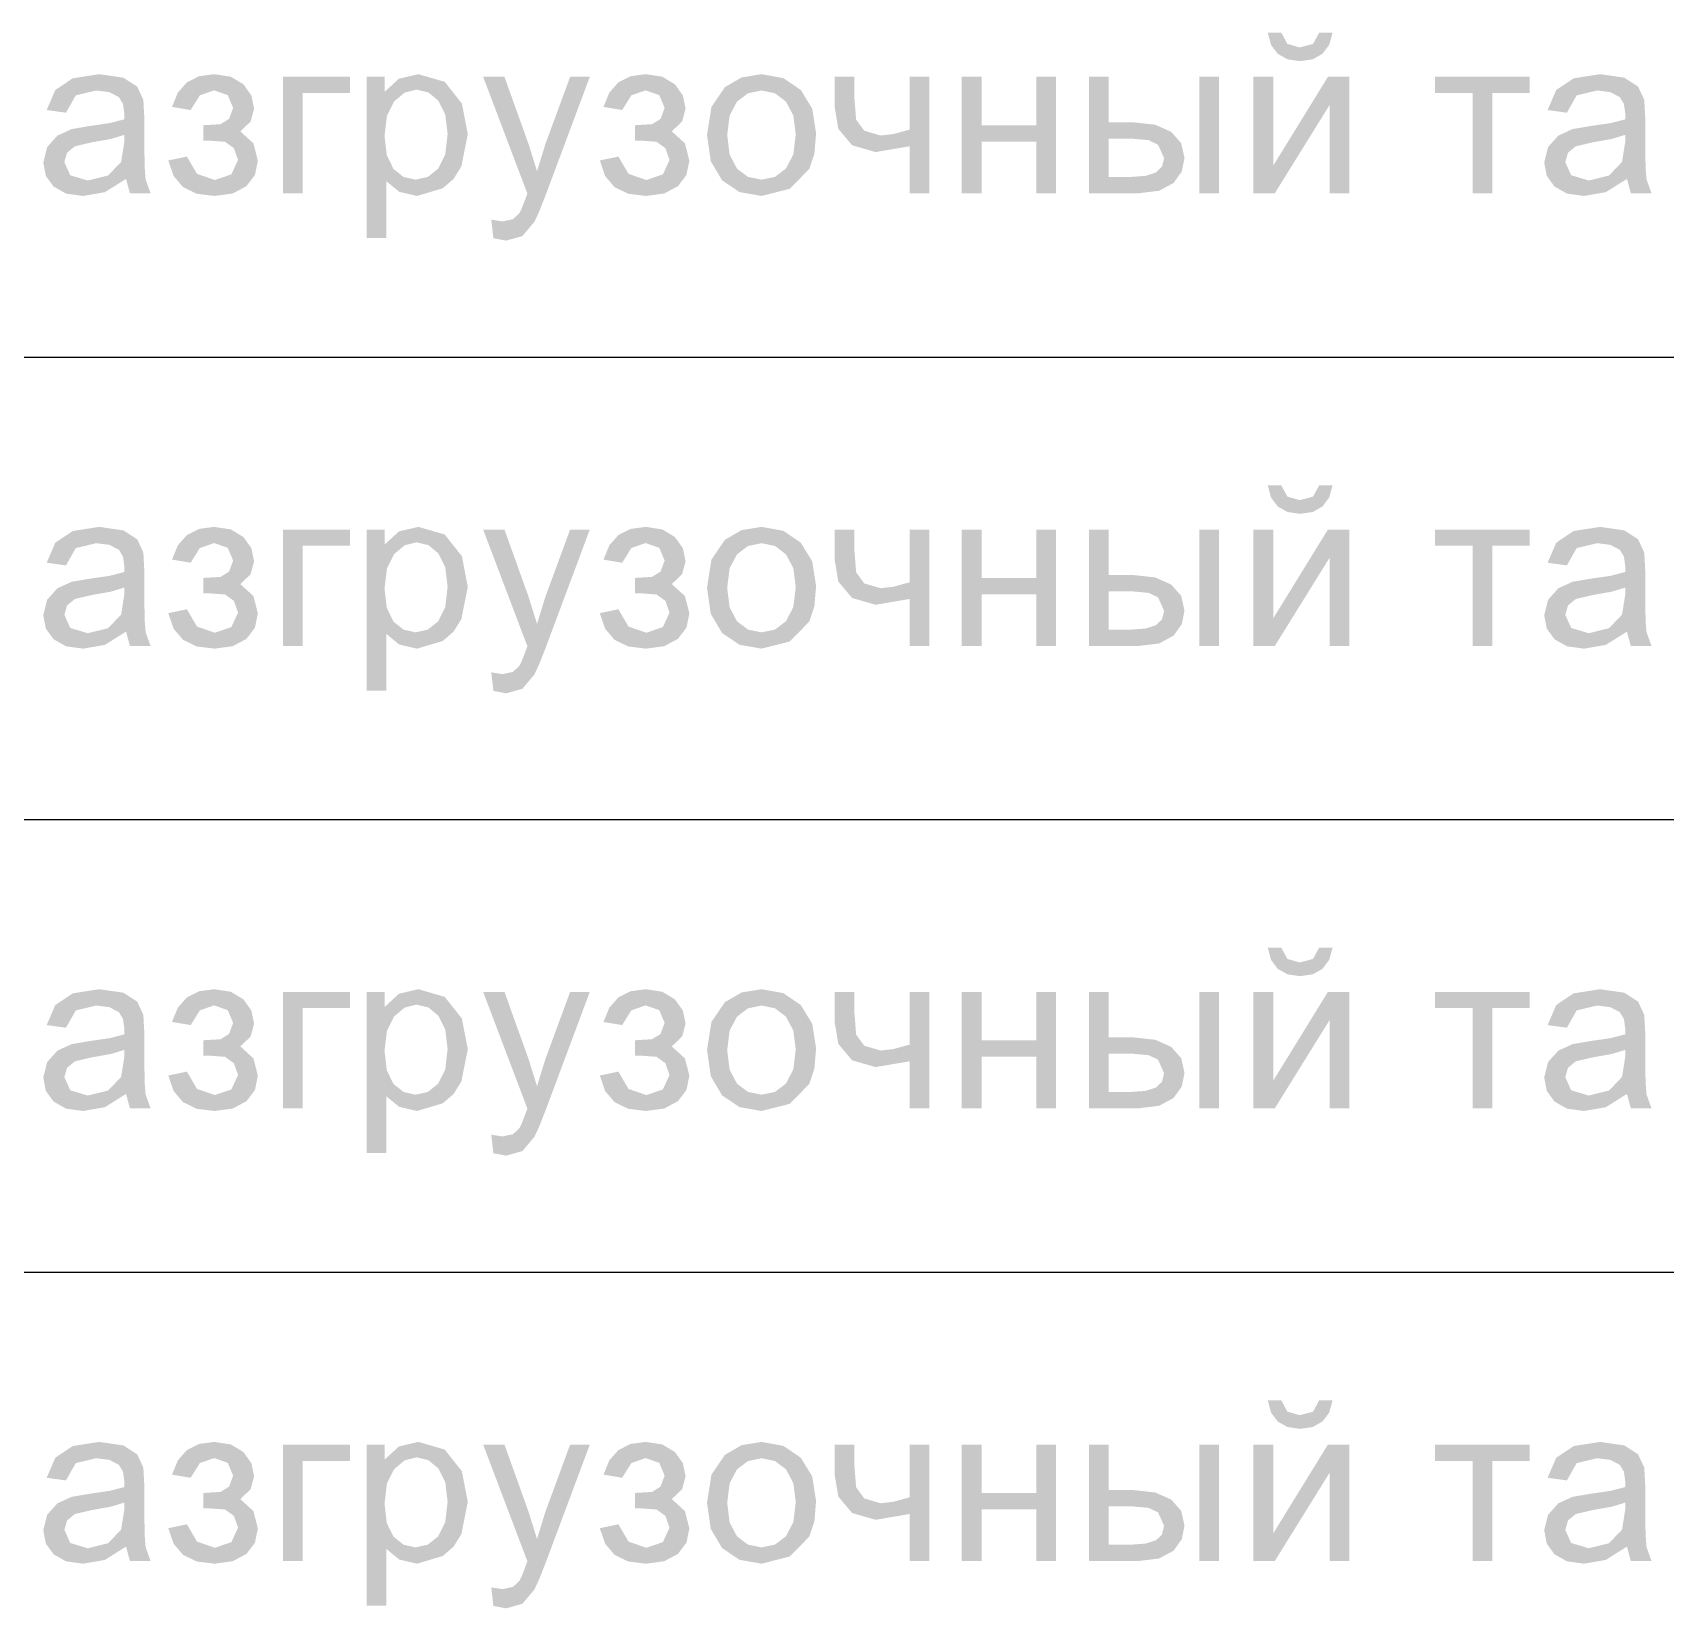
# Model space of a CAD drawing. Header units: millimetres. Extents: x 0 to 420, y 0 to 297.
# Drawn here: x 36.65 to 43.82, y 173.4 to 180.33 of the extents above; entities that cross this region are included whole.
import ezdxf

# ---------------------------------------------------------------- set-up
doc = ezdxf.new("R2010")
doc.units = ezdxf.units.MM
doc.layers.get('0').update_dxf_attribs({"linetype": 'CONTINUOUS'})

msp = doc.modelspace()

# ---------------------------------------------------------------- hatches: boundary and pattern name
at = {"true_color": 0x0000fb}
h = msp.add_hatch(color=0, dxfattribs=at)
h.paths.add_polyline_path([(42.012889, 180.132412), (42.099981, 180.132412), (42.099981, 179.742152), (42.340311, 180.132412), (42.434017, 180.132412), (42.434017, 179.620333), (42.347476, 179.620333), (42.347476, 180.008389), (42.106595, 179.620333), (42.012889, 179.620333)], flags=0)
h.paths.add_polyline_path([(42.301726, 180.32644), (42.360706, 180.32644), (42.345892, 180.27311), (42.316608, 180.233836), (42.273545, 180.209307), (42.218492, 180.201314), (42.16275, 180.209238), (42.119824, 180.233285), (42.090128, 180.272628), (42.075727, 180.32644), (42.135259, 180.32644), (42.161717, 180.277382), (42.215736, 180.261397), (42.274716, 180.276831)], flags=0)
h = msp.add_hatch(color=0, dxfattribs=at)
h.paths.add_polyline_path([(37.056344, 179.683723), (36.963189, 179.625294), (36.867278, 179.608758), (36.792588, 179.619093), (36.737742, 179.650099), (36.703773, 179.696952), (36.692542, 179.755381), (36.70963, 179.823732), (36.754279, 179.873892), (36.817117, 179.902556), (36.894287, 179.915785), (36.9851, 179.929014), (37.048627, 179.94555), (37.049179, 179.96815), (37.043046, 180.013281), (37.024925, 180.043115), (36.983171, 180.064957), (36.925706, 180.07233), (36.835307, 180.050832), (36.792312, 179.974765), (36.707425, 179.98634), (36.745459, 180.074535), (36.822078, 180.125798), (36.938384, 180.143988), (37.044769, 180.128554), (37.105403, 180.089418), (37.132412, 180.030989), (37.136822, 179.950511), (37.136822, 179.834756), (37.138131, 179.73602), (37.142334, 179.681518), (37.164383, 179.620333), (37.073432, 179.620333)], flags=0)
h.paths.add_polyline_path([(37.048627, 179.8772), (36.989579, 179.859285), (36.906965, 179.844678), (36.831449, 179.827039), (36.797273, 179.798927), (36.785147, 179.757586), (36.811054, 179.699708), (36.888224, 179.676557), (36.977521, 179.698606), (37.034847, 179.758688), (37.048627, 179.84578)], flags=0)
for points in [[(37.396625, 179.851844), (37.396625, 179.919643), (37.471591, 179.924053), (37.509073, 179.947204), (37.527264, 179.995711), (37.503561, 180.051935), (37.443479, 180.072881), (37.380985, 180.051108), (37.340402, 179.98634), (37.25827, 180.000121), (37.284195, 180.063063), (37.323865, 180.108021), (37.377178, 180.134996), (37.44403, 180.143988), (37.517135, 180.132826), (37.572463, 180.099339), (37.607465, 180.050212), (37.619316, 179.992404), (37.604089, 179.935904), (37.558683, 179.892634), (37.61656, 179.839717), (37.635853, 179.763649), (37.623175, 179.701086), (37.585692, 179.651753), (37.525334, 179.619507), (37.445132, 179.608758), (37.366774, 179.618482), (37.306915, 179.647687), (37.265453, 179.696427), (37.242285, 179.764752), (37.323865, 179.781839), (37.368514, 179.705772), (37.446786, 179.678762), (37.519546, 179.703567), (37.548761, 179.766957), (37.530571, 179.818771), (37.491435, 179.846883), (37.416469, 179.852395)], [(37.746007, 180.132412), (38.040907, 180.132412), (38.040907, 180.060754), (37.833099, 180.060754), (37.833099, 179.620333), (37.746007, 179.620333)], [(38.671407, 179.422998), (38.662037, 179.504578), (38.711646, 179.496861), (38.757397, 179.506783), (38.78606, 179.533241), (38.796878, 179.556255), (38.81307, 179.598285), (38.820787, 179.619231), (38.626208, 180.132412), (38.719914, 180.132412), (38.826299, 179.835859), (38.86323, 179.717347), (38.899059, 179.834205), (39.008751, 180.132412), (39.095292, 180.132412), (38.900713, 179.611514), (38.87267, 179.540338), (38.851655, 179.495207), (38.798738, 179.432369), (38.727631, 179.412525)], [(39.293599, 179.851844), (39.293599, 179.919643), (39.368564, 179.924053), (39.406047, 179.947204), (39.424237, 179.995711), (39.400535, 180.051935), (39.340452, 180.072881), (39.277958, 180.051108), (39.237375, 179.98634), (39.155244, 180.000121), (39.181168, 180.063063), (39.220838, 180.108021), (39.274151, 180.134996), (39.341003, 180.143988), (39.414108, 180.132826), (39.469436, 180.099339), (39.504439, 180.050212), (39.51629, 179.992404), (39.501062, 179.935904), (39.455656, 179.892634), (39.513534, 179.839717), (39.532826, 179.763649), (39.520148, 179.701086), (39.482666, 179.651753), (39.422308, 179.619507), (39.342106, 179.608758), (39.263747, 179.618482), (39.203888, 179.647687), (39.162427, 179.696427), (39.139258, 179.764752), (39.220838, 179.781839), (39.265487, 179.705772), (39.343759, 179.678762), (39.41652, 179.703567), (39.445734, 179.766957), (39.427544, 179.818771), (39.388408, 179.846883), (39.313442, 179.852395)], [(40.171777, 180.132412), (40.258869, 180.132412), (40.258869, 180.035398), (40.266035, 179.944448), (40.301864, 179.89539), (40.373522, 179.874444), (40.429746, 179.880783), (40.500853, 179.900351), (40.500853, 180.132412), (40.587945, 180.132412), (40.587945, 179.620333), (40.500853, 179.620333), (40.500853, 179.827039), (40.351473, 179.801683), (40.248396, 179.831449), (40.187762, 179.903658), (40.171777, 179.998467)], [(40.730282, 180.132412), (40.817374, 180.132412), (40.817374, 179.919643), (41.057704, 179.919643), (41.057704, 180.132412), (41.144796, 180.132412), (41.144796, 179.620333), (41.057704, 179.620333), (41.057704, 179.847434), (40.817374, 179.847434), (40.817374, 179.620333), (40.730282, 179.620333)], [(42.811042, 180.132412), (43.227209, 180.132412), (43.227209, 180.060754), (43.062396, 180.060754), (43.062396, 179.620333), (42.976406, 179.620333), (42.976406, 180.060754), (42.811042, 180.060754)], [(37.396625, 177.862177), (37.396625, 177.929977), (37.471591, 177.934386), (37.509073, 177.957537), (37.527264, 178.006044), (37.503561, 178.062268), (37.443479, 178.083214), (37.380985, 178.061441), (37.340402, 177.996674), (37.25827, 178.010454), (37.284195, 178.073396), (37.323865, 178.118354), (37.377178, 178.145329), (37.44403, 178.154321), (37.517135, 178.143159), (37.572463, 178.109673), (37.607465, 178.060546), (37.619316, 178.002737), (37.604089, 177.946237), (37.558683, 177.902967), (37.61656, 177.85005), (37.635853, 177.773983), (37.623175, 177.71142), (37.585692, 177.662086), (37.525334, 177.62984), (37.445132, 177.619091), (37.366774, 177.628815), (37.306915, 177.658021), (37.265453, 177.70676), (37.242285, 177.775085), (37.323865, 177.792173), (37.368514, 177.716105), (37.446786, 177.689095), (37.519546, 177.7139), (37.548761, 177.77729), (37.530571, 177.829104), (37.491435, 177.857216), (37.416469, 177.862728)], [(39.293599, 177.862177), (39.293599, 177.929977), (39.368564, 177.934386), (39.406047, 177.957537), (39.424237, 178.006044), (39.400535, 178.062268), (39.340452, 178.083214), (39.277958, 178.061441), (39.237375, 177.996674), (39.155244, 178.010454), (39.181168, 178.073396), (39.220838, 178.118354), (39.274151, 178.145329), (39.341003, 178.154321), (39.414108, 178.143159), (39.469436, 178.109673), (39.504439, 178.060546), (39.51629, 178.002737), (39.501062, 177.946237), (39.455656, 177.902967), (39.513534, 177.85005), (39.532826, 177.773983), (39.520148, 177.71142), (39.482666, 177.662086), (39.422308, 177.62984), (39.342106, 177.619091), (39.263747, 177.628815), (39.203888, 177.658021), (39.162427, 177.70676), (39.139258, 177.775085), (39.220838, 177.792173), (39.265487, 177.716105), (39.343759, 177.689095), (39.41652, 177.7139), (39.445734, 177.77729), (39.427544, 177.829104), (39.388408, 177.857216), (39.313442, 177.862728)], [(37.746007, 178.142746), (38.040907, 178.142746), (38.040907, 178.071088), (37.833099, 178.071088), (37.833099, 177.630667), (37.746007, 177.630667)], [(38.671407, 177.433332), (38.662037, 177.514911), (38.711646, 177.507194), (38.757397, 177.517116), (38.78606, 177.543575), (38.796878, 177.566588), (38.81307, 177.608618), (38.820787, 177.629564), (38.626208, 178.142746), (38.719914, 178.142746), (38.826299, 177.846192), (38.86323, 177.727681), (38.899059, 177.844538), (39.008751, 178.142746), (39.095292, 178.142746), (38.900713, 177.621847), (38.87267, 177.550672), (38.851655, 177.505541), (38.798738, 177.442702), (38.727631, 177.422859)], [(40.171777, 178.142746), (40.258869, 178.142746), (40.258869, 178.045732), (40.266035, 177.954781), (40.301864, 177.905723), (40.373522, 177.884777), (40.429746, 177.891116), (40.500853, 177.910684), (40.500853, 178.142746), (40.587945, 178.142746), (40.587945, 177.630667), (40.500853, 177.630667), (40.500853, 177.837372), (40.351473, 177.812016), (40.248396, 177.841782), (40.187762, 177.913991), (40.171777, 178.0088)], [(40.730282, 178.142746), (40.817374, 178.142746), (40.817374, 177.929977), (41.057704, 177.929977), (41.057704, 178.142746), (41.144796, 178.142746), (41.144796, 177.630667), (41.057704, 177.630667), (41.057704, 177.857767), (40.817374, 177.857767), (40.817374, 177.630667), (40.730282, 177.630667)], [(42.811042, 178.142746), (43.227209, 178.142746), (43.227209, 178.071088), (43.062396, 178.071088), (43.062396, 177.630667), (42.976406, 177.630667), (42.976406, 178.071088), (42.811042, 178.071088)], [(37.396625, 175.830177), (37.396625, 175.897977), (37.471591, 175.902386), (37.509073, 175.925537), (37.527264, 175.974044), (37.503561, 176.030268), (37.443479, 176.051214), (37.380985, 176.029441), (37.340402, 175.964674), (37.25827, 175.978454), (37.284195, 176.041396), (37.323865, 176.086354), (37.377178, 176.113329), (37.44403, 176.122321), (37.517135, 176.111159), (37.572463, 176.077673), (37.607465, 176.028546), (37.619316, 175.970737), (37.604089, 175.914237), (37.558683, 175.870967), (37.61656, 175.81805), (37.635853, 175.741983), (37.623175, 175.67942), (37.585692, 175.630086), (37.525334, 175.59784), (37.445132, 175.587091), (37.366774, 175.596815), (37.306915, 175.626021), (37.265453, 175.67476), (37.242285, 175.743085), (37.323865, 175.760173), (37.368514, 175.684105), (37.446786, 175.657095), (37.519546, 175.6819), (37.548761, 175.74529), (37.530571, 175.797104), (37.491435, 175.825216), (37.416469, 175.830728)], [(37.746007, 176.110746), (38.040907, 176.110746), (38.040907, 176.039088), (37.833099, 176.039088), (37.833099, 175.598667), (37.746007, 175.598667)], [(38.671407, 175.401332), (38.662037, 175.482911), (38.711646, 175.475194), (38.757397, 175.485116), (38.78606, 175.511575), (38.796878, 175.534588), (38.81307, 175.576618), (38.820787, 175.597564), (38.626208, 176.110746), (38.719914, 176.110746), (38.826299, 175.814192), (38.86323, 175.695681), (38.899059, 175.812538), (39.008751, 176.110746), (39.095292, 176.110746), (38.900713, 175.589847), (38.87267, 175.518672), (38.851655, 175.473541), (38.798738, 175.410702), (38.727631, 175.390859)], [(39.293599, 175.830177), (39.293599, 175.897977), (39.368564, 175.902386), (39.406047, 175.925537), (39.424237, 175.974044), (39.400535, 176.030268), (39.340452, 176.051214), (39.277958, 176.029441), (39.237375, 175.964674), (39.155244, 175.978454), (39.181168, 176.041396), (39.220838, 176.086354), (39.274151, 176.113329), (39.341003, 176.122321), (39.414108, 176.111159), (39.469436, 176.077673), (39.504439, 176.028546), (39.51629, 175.970737), (39.501062, 175.914237), (39.455656, 175.870967), (39.513534, 175.81805), (39.532826, 175.741983), (39.520148, 175.67942), (39.482666, 175.630086), (39.422308, 175.59784), (39.342106, 175.587091), (39.263747, 175.596815), (39.203888, 175.626021), (39.162427, 175.67476), (39.139258, 175.743085), (39.220838, 175.760173), (39.265487, 175.684105), (39.343759, 175.657095), (39.41652, 175.6819), (39.445734, 175.74529), (39.427544, 175.797104), (39.388408, 175.825216), (39.313442, 175.830728)], [(40.171777, 176.110746), (40.258869, 176.110746), (40.258869, 176.013732), (40.266035, 175.922781), (40.301864, 175.873723), (40.373522, 175.852777), (40.429746, 175.859116), (40.500853, 175.878684), (40.500853, 176.110746), (40.587945, 176.110746), (40.587945, 175.598667), (40.500853, 175.598667), (40.500853, 175.805372), (40.351473, 175.780016), (40.248396, 175.809782), (40.187762, 175.881991), (40.171777, 175.9768)], [(40.730282, 176.110746), (40.817374, 176.110746), (40.817374, 175.897977), (41.057704, 175.897977), (41.057704, 176.110746), (41.144796, 176.110746), (41.144796, 175.598667), (41.057704, 175.598667), (41.057704, 175.825767), (40.817374, 175.825767), (40.817374, 175.598667), (40.730282, 175.598667)], [(42.811042, 176.110746), (43.227209, 176.110746), (43.227209, 176.039088), (43.062396, 176.039088), (43.062396, 175.598667), (42.976406, 175.598667), (42.976406, 176.039088), (42.811042, 176.039088)], [(37.396625, 173.84051), (37.396625, 173.90831), (37.471591, 173.91272), (37.509073, 173.935871), (37.527264, 173.984378), (37.503561, 174.040602), (37.443479, 174.061548), (37.380985, 174.039775), (37.340402, 173.975007), (37.25827, 173.988787), (37.284195, 174.051729), (37.323865, 174.096688), (37.377178, 174.123663), (37.44403, 174.132655), (37.517135, 174.121492), (37.572463, 174.088006), (37.607465, 174.038879), (37.619316, 173.98107), (37.604089, 173.924571), (37.558683, 173.8813), (37.61656, 173.828384), (37.635853, 173.752316), (37.623175, 173.689753), (37.585692, 173.640419), (37.525334, 173.608173), (37.445132, 173.597424), (37.366774, 173.607148), (37.306915, 173.636354), (37.265453, 173.685094), (37.242285, 173.753418), (37.323865, 173.770506), (37.368514, 173.694438), (37.446786, 173.667429), (37.519546, 173.692234), (37.548761, 173.755623), (37.530571, 173.807437), (37.491435, 173.835549), (37.416469, 173.841062)], [(37.746007, 174.121079), (38.040907, 174.121079), (38.040907, 174.049421), (37.833099, 174.049421), (37.833099, 173.609), (37.746007, 173.609)], [(38.671407, 173.411665), (38.662037, 173.493245), (38.711646, 173.485528), (38.757397, 173.49545), (38.78606, 173.521908), (38.796878, 173.544921), (38.81307, 173.586951), (38.820787, 173.607898), (38.626208, 174.121079), (38.719914, 174.121079), (38.826299, 173.824525), (38.86323, 173.706014), (38.899059, 173.822872), (39.008751, 174.121079), (39.095292, 174.121079), (38.900713, 173.600181), (38.87267, 173.529005), (38.851655, 173.483874), (38.798738, 173.421036), (38.727631, 173.401192)], [(39.293599, 173.84051), (39.293599, 173.90831), (39.368564, 173.91272), (39.406047, 173.935871), (39.424237, 173.984378), (39.400535, 174.040602), (39.340452, 174.061548), (39.277958, 174.039775), (39.237375, 173.975007), (39.155244, 173.988787), (39.181168, 174.051729), (39.220838, 174.096688), (39.274151, 174.123663), (39.341003, 174.132655), (39.414108, 174.121492), (39.469436, 174.088006), (39.504439, 174.038879), (39.51629, 173.98107), (39.501062, 173.924571), (39.455656, 173.8813), (39.513534, 173.828384), (39.532826, 173.752316), (39.520148, 173.689753), (39.482666, 173.640419), (39.422308, 173.608173), (39.342106, 173.597424), (39.263747, 173.607148), (39.203888, 173.636354), (39.162427, 173.685094), (39.139258, 173.753418), (39.220838, 173.770506), (39.265487, 173.694438), (39.343759, 173.667429), (39.41652, 173.692234), (39.445734, 173.755623), (39.427544, 173.807437), (39.388408, 173.835549), (39.313442, 173.841062)], [(40.171777, 174.121079), (40.258869, 174.121079), (40.258869, 174.024065), (40.266035, 173.933115), (40.301864, 173.884056), (40.373522, 173.86311), (40.429746, 173.869449), (40.500853, 173.889017), (40.500853, 174.121079), (40.587945, 174.121079), (40.587945, 173.609), (40.500853, 173.609), (40.500853, 173.815706), (40.351473, 173.79035), (40.248396, 173.820115), (40.187762, 173.892325), (40.171777, 173.987134)], [(40.730282, 174.121079), (40.817374, 174.121079), (40.817374, 173.90831), (41.057704, 173.90831), (41.057704, 174.121079), (41.144796, 174.121079), (41.144796, 173.609), (41.057704, 173.609), (41.057704, 173.836101), (40.817374, 173.836101), (40.817374, 173.609), (40.730282, 173.609)], [(42.811042, 174.121079), (43.227209, 174.121079), (43.227209, 174.049421), (43.062396, 174.049421), (43.062396, 173.609), (42.976406, 173.609), (42.976406, 174.049421), (42.811042, 174.049421)]]:
    msp.add_hatch(color=0, dxfattribs=at).paths.add_polyline_path(points, flags=0)
h = msp.add_hatch(color=0, dxfattribs=at)
h.paths.add_polyline_path([(38.113947, 179.424101), (38.113947, 180.132412), (38.193322, 180.132412), (38.193322, 180.066266), (38.256161, 180.124144), (38.341599, 180.143988), (38.457355, 180.110364), (38.532871, 180.015003), (38.558778, 179.880507), (38.530666, 179.738845), (38.496008, 179.683172), (38.448535, 179.642382), (38.335536, 179.608758), (38.257263, 179.626948), (38.201039, 179.67325), (38.201039, 179.424101)], flags=0)
h.paths.add_polyline_path([(38.192771, 179.873341), (38.202693, 179.787283), (38.232459, 179.727269), (38.276625, 179.69206), (38.329473, 179.680416), (38.383216, 179.692474), (38.428691, 179.728923), (38.459697, 179.791348), (38.470032, 179.881058), (38.459835, 179.96629), (38.429794, 180.02713), (38.38549, 180.063855), (38.333331, 180.076188), (38.281172, 180.063097), (38.235215, 180.024374), (38.203244, 179.96064)], flags=0)
h = msp.add_hatch(color=0, dxfattribs=at)
h.paths.add_polyline_path([(39.610459, 179.876648), (39.630027, 180.000327), (39.689283, 180.087213), (39.762525, 180.129656), (39.850237, 180.143988), (39.946218, 180.126625), (40.022768, 180.074535), (40.073135, 179.992197), (40.090016, 179.883814), (40.082575, 179.795069), (40.060251, 179.72782), (39.974261, 179.640177), (39.850237, 179.608758), (39.753086, 179.625845), (39.676605, 179.67766), (39.626995, 179.761651)], flags=0)
h.paths.add_polyline_path([(39.699204, 179.876648), (39.709953, 179.790177), (39.742199, 179.728923), (39.790637, 179.692474), (39.850237, 179.680416), (39.909355, 179.692543), (39.957724, 179.729474), (39.989971, 179.791417), (40.000719, 179.879405), (39.989971, 179.9625), (39.957724, 180.023272), (39.909355, 180.059996), (39.850237, 180.07233), (39.790637, 180.059996), (39.742199, 180.023272), (39.709953, 179.962156)], flags=0)
h = msp.add_hatch(color=0, dxfattribs=at)
h.paths.add_polyline_path([(41.774837, 180.132412), (41.861378, 180.132412), (41.861378, 179.620333), (41.774837, 179.620333)], flags=0)
h.paths.add_polyline_path([(41.289216, 180.132412), (41.375757, 180.132412), (41.375757, 179.932321), (41.486, 179.932321), (41.581085, 179.92171), (41.651365, 179.890429), (41.695048, 179.840957), (41.709793, 179.775776), (41.697529, 179.7159), (41.661286, 179.665533), (41.598034, 179.631564), (41.505844, 179.620333), (41.289216, 179.620333)], flags=0)
h.paths.add_polyline_path([(41.375757, 179.691991), (41.467259, 179.691991), (41.537539, 179.696952), (41.584668, 179.711835), (41.610988, 179.737742), (41.619945, 179.775225), (41.593487, 179.834205), (41.551663, 179.854049), (41.478834, 179.860663), (41.375757, 179.860663)], flags=0)
h = msp.add_hatch(color=0, dxfattribs=at)
h.paths.add_polyline_path([(43.654864, 179.683723), (43.561708, 179.625294), (43.465797, 179.608758), (43.391107, 179.619093), (43.336261, 179.650099), (43.302292, 179.696952), (43.291061, 179.755381), (43.308149, 179.823732), (43.352798, 179.873892), (43.415636, 179.902556), (43.492806, 179.915785), (43.583619, 179.929014), (43.647146, 179.94555), (43.647698, 179.96815), (43.641565, 180.013281), (43.623444, 180.043115), (43.58169, 180.064957), (43.524225, 180.07233), (43.433826, 180.050832), (43.390831, 179.974765), (43.305944, 179.98634), (43.343978, 180.074535), (43.420597, 180.125798), (43.536903, 180.143988), (43.643288, 180.128554), (43.703922, 180.089418), (43.730931, 180.030989), (43.735341, 179.950511), (43.735341, 179.834756), (43.73665, 179.73602), (43.740853, 179.681518), (43.762902, 179.620333), (43.671951, 179.620333)], flags=0)
h.paths.add_polyline_path([(43.647146, 179.8772), (43.588098, 179.859285), (43.505484, 179.844678), (43.429968, 179.827039), (43.395792, 179.798927), (43.383666, 179.757586), (43.409573, 179.699708), (43.486743, 179.676557), (43.57604, 179.698606), (43.633366, 179.758688), (43.647146, 179.84578)], flags=0)
h = msp.add_hatch(color=0, dxfattribs=at)
h.paths.add_polyline_path([(42.012889, 178.142746), (42.099981, 178.142746), (42.099981, 177.752485), (42.340311, 178.142746), (42.434017, 178.142746), (42.434017, 177.630667), (42.347476, 177.630667), (42.347476, 178.018722), (42.106595, 177.630667), (42.012889, 177.630667)], flags=0)
h.paths.add_polyline_path([(42.301726, 178.336773), (42.360706, 178.336773), (42.345892, 178.283443), (42.316608, 178.244169), (42.273545, 178.21964), (42.218492, 178.211648), (42.16275, 178.219571), (42.119824, 178.243618), (42.090128, 178.282961), (42.075727, 178.336773), (42.135259, 178.336773), (42.161717, 178.287715), (42.215736, 178.27173), (42.274716, 178.287164)], flags=0)
h = msp.add_hatch(color=0, dxfattribs=at)
h.paths.add_polyline_path([(37.056344, 177.694056), (36.963189, 177.635628), (36.867278, 177.619091), (36.792588, 177.629426), (36.737742, 177.660432), (36.703773, 177.707286), (36.692542, 177.765714), (36.70963, 177.834065), (36.754279, 177.884226), (36.817117, 177.912889), (36.894287, 177.926118), (36.9851, 177.939347), (37.048627, 177.955884), (37.049179, 177.978484), (37.043046, 178.023614), (37.024925, 178.053449), (36.983171, 178.075291), (36.925706, 178.082663), (36.835307, 178.061166), (36.792312, 177.985098), (36.707425, 177.996674), (36.745459, 178.084868), (36.822078, 178.136131), (36.938384, 178.154321), (37.044769, 178.138887), (37.105403, 178.099751), (37.132412, 178.041322), (37.136822, 177.960845), (37.136822, 177.845089), (37.138131, 177.746353), (37.142334, 177.691852), (37.164383, 177.630667), (37.073432, 177.630667)], flags=0)
h.paths.add_polyline_path([(37.048627, 177.887533), (36.989579, 177.869618), (36.906965, 177.855011), (36.831449, 177.837372), (36.797273, 177.80926), (36.785147, 177.767919), (36.811054, 177.710042), (36.888224, 177.686891), (36.977521, 177.708939), (37.034847, 177.769022), (37.048627, 177.856114)], flags=0)
h = msp.add_hatch(color=0, dxfattribs=at)
h.paths.add_polyline_path([(38.113947, 177.434434), (38.113947, 178.142746), (38.193322, 178.142746), (38.193322, 178.0766), (38.256161, 178.134477), (38.341599, 178.154321), (38.457355, 178.120697), (38.532871, 178.025337), (38.558778, 177.89084), (38.530666, 177.749178), (38.496008, 177.693505), (38.448535, 177.652715), (38.335536, 177.619091), (38.257263, 177.637281), (38.201039, 177.683583), (38.201039, 177.434434)], flags=0)
h.paths.add_polyline_path([(38.192771, 177.883674), (38.202693, 177.797616), (38.232459, 177.737602), (38.276625, 177.702394), (38.329473, 177.690749), (38.383216, 177.702807), (38.428691, 177.739256), (38.459697, 177.801681), (38.470032, 177.891391), (38.459835, 177.976623), (38.429794, 178.037464), (38.38549, 178.074188), (38.333331, 178.086522), (38.281172, 178.07343), (38.235215, 178.034707), (38.203244, 177.970973)], flags=0)
h = msp.add_hatch(color=0, dxfattribs=at)
h.paths.add_polyline_path([(39.610459, 177.886982), (39.630027, 178.010661), (39.689283, 178.097546), (39.762525, 178.13999), (39.850237, 178.154321), (39.946218, 178.136958), (40.022768, 178.084868), (40.073135, 178.00253), (40.090016, 177.894148), (40.082575, 177.805402), (40.060251, 177.738154), (39.974261, 177.65051), (39.850237, 177.619091), (39.753086, 177.636179), (39.676605, 177.687993), (39.626995, 177.771984)], flags=0)
h.paths.add_polyline_path([(39.699204, 177.886982), (39.709953, 177.80051), (39.742199, 177.739256), (39.790637, 177.702807), (39.850237, 177.690749), (39.909355, 177.702876), (39.957724, 177.739807), (39.989971, 177.80175), (40.000719, 177.889738), (39.989971, 177.972834), (39.957724, 178.033605), (39.909355, 178.07033), (39.850237, 178.082663), (39.790637, 178.07033), (39.742199, 178.033605), (39.709953, 177.972489)], flags=0)
h = msp.add_hatch(color=0, dxfattribs=at)
h.paths.add_polyline_path([(43.654864, 177.694056), (43.561708, 177.635628), (43.465797, 177.619091), (43.391107, 177.629426), (43.336261, 177.660432), (43.302292, 177.707286), (43.291061, 177.765714), (43.308149, 177.834065), (43.352798, 177.884226), (43.415636, 177.912889), (43.492806, 177.926118), (43.583619, 177.939347), (43.647146, 177.955884), (43.647698, 177.978484), (43.641565, 178.023614), (43.623444, 178.053449), (43.58169, 178.075291), (43.524225, 178.082663), (43.433826, 178.061166), (43.390831, 177.985098), (43.305944, 177.996674), (43.343978, 178.084868), (43.420597, 178.136131), (43.536903, 178.154321), (43.643288, 178.138887), (43.703922, 178.099751), (43.730931, 178.041322), (43.735341, 177.960845), (43.735341, 177.845089), (43.73665, 177.746353), (43.740853, 177.691852), (43.762902, 177.630667), (43.671951, 177.630667)], flags=0)
h.paths.add_polyline_path([(43.647146, 177.887533), (43.588098, 177.869618), (43.505484, 177.855011), (43.429968, 177.837372), (43.395792, 177.80926), (43.383666, 177.767919), (43.409573, 177.710042), (43.486743, 177.686891), (43.57604, 177.708939), (43.633366, 177.769022), (43.647146, 177.856114)], flags=0)
h = msp.add_hatch(color=0, dxfattribs=at)
h.paths.add_polyline_path([(41.774837, 178.142746), (41.861378, 178.142746), (41.861378, 177.630667), (41.774837, 177.630667)], flags=0)
h.paths.add_polyline_path([(41.289216, 178.142746), (41.375757, 178.142746), (41.375757, 177.942655), (41.486, 177.942655), (41.581085, 177.932044), (41.651365, 177.900762), (41.695048, 177.851291), (41.709793, 177.786109), (41.697529, 177.726234), (41.661286, 177.675866), (41.598034, 177.641898), (41.505844, 177.630667), (41.289216, 177.630667)], flags=0)
h.paths.add_polyline_path([(41.375757, 177.702325), (41.467259, 177.702325), (41.537539, 177.707286), (41.584668, 177.722168), (41.610988, 177.748076), (41.619945, 177.785558), (41.593487, 177.844538), (41.551663, 177.864382), (41.478834, 177.870997), (41.375757, 177.870997)], flags=0)
h = msp.add_hatch(color=0, dxfattribs=at)
h.paths.add_polyline_path([(42.012889, 176.110746), (42.099981, 176.110746), (42.099981, 175.720485), (42.340311, 176.110746), (42.434017, 176.110746), (42.434017, 175.598667), (42.347476, 175.598667), (42.347476, 175.986722), (42.106595, 175.598667), (42.012889, 175.598667)], flags=0)
h.paths.add_polyline_path([(42.301726, 176.304773), (42.360706, 176.304773), (42.345892, 176.251443), (42.316608, 176.212169), (42.273545, 176.18764), (42.218492, 176.179648), (42.16275, 176.187571), (42.119824, 176.211618), (42.090128, 176.250961), (42.075727, 176.304773), (42.135259, 176.304773), (42.161717, 176.255715), (42.215736, 176.23973), (42.274716, 176.255164)], flags=0)
h = msp.add_hatch(color=0, dxfattribs=at)
h.paths.add_polyline_path([(37.056344, 175.662056), (36.963189, 175.603628), (36.867278, 175.587091), (36.792588, 175.597426), (36.737742, 175.628432), (36.703773, 175.675286), (36.692542, 175.733714), (36.70963, 175.802065), (36.754279, 175.852226), (36.817117, 175.880889), (36.894287, 175.894118), (36.9851, 175.907347), (37.048627, 175.923884), (37.049179, 175.946484), (37.043046, 175.991614), (37.024925, 176.021449), (36.983171, 176.043291), (36.925706, 176.050663), (36.835307, 176.029166), (36.792312, 175.953098), (36.707425, 175.964674), (36.745459, 176.052868), (36.822078, 176.104131), (36.938384, 176.122321), (37.044769, 176.106887), (37.105403, 176.067751), (37.132412, 176.009322), (37.136822, 175.928845), (37.136822, 175.813089), (37.138131, 175.714353), (37.142334, 175.659852), (37.164383, 175.598667), (37.073432, 175.598667)], flags=0)
h.paths.add_polyline_path([(37.048627, 175.855533), (36.989579, 175.837618), (36.906965, 175.823011), (36.831449, 175.805372), (36.797273, 175.77726), (36.785147, 175.735919), (36.811054, 175.678042), (36.888224, 175.654891), (36.977521, 175.676939), (37.034847, 175.737022), (37.048627, 175.824114)], flags=0)
h = msp.add_hatch(color=0, dxfattribs=at)
h.paths.add_polyline_path([(38.113947, 175.402434), (38.113947, 176.110746), (38.193322, 176.110746), (38.193322, 176.0446), (38.256161, 176.102477), (38.341599, 176.122321), (38.457355, 176.088697), (38.532871, 175.993337), (38.558778, 175.85884), (38.530666, 175.717178), (38.496008, 175.661505), (38.448535, 175.620715), (38.335536, 175.587091), (38.257263, 175.605281), (38.201039, 175.651583), (38.201039, 175.402434)], flags=0)
h.paths.add_polyline_path([(38.192771, 175.851674), (38.202693, 175.765616), (38.232459, 175.705602), (38.276625, 175.670394), (38.329473, 175.658749), (38.383216, 175.670807), (38.428691, 175.707256), (38.459697, 175.769681), (38.470032, 175.859391), (38.459835, 175.944623), (38.429794, 176.005464), (38.38549, 176.042188), (38.333331, 176.054522), (38.281172, 176.04143), (38.235215, 176.002707), (38.203244, 175.938973)], flags=0)
h = msp.add_hatch(color=0, dxfattribs=at)
h.paths.add_polyline_path([(39.610459, 175.854982), (39.630027, 175.978661), (39.689283, 176.065546), (39.762525, 176.10799), (39.850237, 176.122321), (39.946218, 176.104958), (40.022768, 176.052868), (40.073135, 175.97053), (40.090016, 175.862148), (40.082575, 175.773402), (40.060251, 175.706154), (39.974261, 175.61851), (39.850237, 175.587091), (39.753086, 175.604179), (39.676605, 175.655993), (39.626995, 175.739984)], flags=0)
h.paths.add_polyline_path([(39.699204, 175.854982), (39.709953, 175.76851), (39.742199, 175.707256), (39.790637, 175.670807), (39.850237, 175.658749), (39.909355, 175.670876), (39.957724, 175.707807), (39.989971, 175.76975), (40.000719, 175.857738), (39.989971, 175.940834), (39.957724, 176.001605), (39.909355, 176.03833), (39.850237, 176.050663), (39.790637, 176.03833), (39.742199, 176.001605), (39.709953, 175.940489)], flags=0)
h = msp.add_hatch(color=0, dxfattribs=at)
h.paths.add_polyline_path([(41.774837, 176.110746), (41.861378, 176.110746), (41.861378, 175.598667), (41.774837, 175.598667)], flags=0)
h.paths.add_polyline_path([(41.289216, 176.110746), (41.375757, 176.110746), (41.375757, 175.910655), (41.486, 175.910655), (41.581085, 175.900044), (41.651365, 175.868762), (41.695048, 175.819291), (41.709793, 175.754109), (41.697529, 175.694234), (41.661286, 175.643866), (41.598034, 175.609898), (41.505844, 175.598667), (41.289216, 175.598667)], flags=0)
h.paths.add_polyline_path([(41.375757, 175.670325), (41.467259, 175.670325), (41.537539, 175.675286), (41.584668, 175.690168), (41.610988, 175.716076), (41.619945, 175.753558), (41.593487, 175.812538), (41.551663, 175.832382), (41.478834, 175.838997), (41.375757, 175.838997)], flags=0)
h = msp.add_hatch(color=0, dxfattribs=at)
h.paths.add_polyline_path([(43.654864, 175.662056), (43.561708, 175.603628), (43.465797, 175.587091), (43.391107, 175.597426), (43.336261, 175.628432), (43.302292, 175.675286), (43.291061, 175.733714), (43.308149, 175.802065), (43.352798, 175.852226), (43.415636, 175.880889), (43.492806, 175.894118), (43.583619, 175.907347), (43.647146, 175.923884), (43.647698, 175.946484), (43.641565, 175.991614), (43.623444, 176.021449), (43.58169, 176.043291), (43.524225, 176.050663), (43.433826, 176.029166), (43.390831, 175.953098), (43.305944, 175.964674), (43.343978, 176.052868), (43.420597, 176.104131), (43.536903, 176.122321), (43.643288, 176.106887), (43.703922, 176.067751), (43.730931, 176.009322), (43.735341, 175.928845), (43.735341, 175.813089), (43.73665, 175.714353), (43.740853, 175.659852), (43.762902, 175.598667), (43.671951, 175.598667)], flags=0)
h.paths.add_polyline_path([(43.647146, 175.855533), (43.588098, 175.837618), (43.505484, 175.823011), (43.429968, 175.805372), (43.395792, 175.77726), (43.383666, 175.735919), (43.409573, 175.678042), (43.486743, 175.654891), (43.57604, 175.676939), (43.633366, 175.737022), (43.647146, 175.824114)], flags=0)
h = msp.add_hatch(color=0, dxfattribs=at)
h.paths.add_polyline_path([(42.012889, 174.121079), (42.099981, 174.121079), (42.099981, 173.730819), (42.340311, 174.121079), (42.434017, 174.121079), (42.434017, 173.609), (42.347476, 173.609), (42.347476, 173.997056), (42.106595, 173.609), (42.012889, 173.609)], flags=0)
h.paths.add_polyline_path([(42.301726, 174.315107), (42.360706, 174.315107), (42.345892, 174.261777), (42.316608, 174.222503), (42.273545, 174.197974), (42.218492, 174.189981), (42.16275, 174.197905), (42.119824, 174.221951), (42.090128, 174.261294), (42.075727, 174.315107), (42.135259, 174.315107), (42.161717, 174.266049), (42.215736, 174.250063), (42.274716, 174.265497)], flags=0)
h = msp.add_hatch(color=0, dxfattribs=at)
h.paths.add_polyline_path([(37.056344, 173.67239), (36.963189, 173.613961), (36.867278, 173.597424), (36.792588, 173.60776), (36.737742, 173.638766), (36.703773, 173.685619), (36.692542, 173.744048), (36.70963, 173.812398), (36.754279, 173.862559), (36.817117, 173.891222), (36.894287, 173.904451), (36.9851, 173.917681), (37.048627, 173.934217), (37.049179, 173.956817), (37.043046, 174.001948), (37.024925, 174.031782), (36.983171, 174.053624), (36.925706, 174.060997), (36.835307, 174.039499), (36.792312, 173.963431), (36.707425, 173.975007), (36.745459, 174.063201), (36.822078, 174.114464), (36.938384, 174.132655), (37.044769, 174.11722), (37.105403, 174.078084), (37.132412, 174.019655), (37.136822, 173.939178), (37.136822, 173.823423), (37.138131, 173.724686), (37.142334, 173.670185), (37.164383, 173.609), (37.073432, 173.609)], flags=0)
h.paths.add_polyline_path([(37.048627, 173.865866), (36.989579, 173.847952), (36.906965, 173.833345), (36.831449, 173.815706), (36.797273, 173.787594), (36.785147, 173.746253), (36.811054, 173.688375), (36.888224, 173.665224), (36.977521, 173.687273), (37.034847, 173.747355), (37.048627, 173.834447)], flags=0)
h = msp.add_hatch(color=0, dxfattribs=at)
h.paths.add_polyline_path([(38.113947, 173.412767), (38.113947, 174.121079), (38.193322, 174.121079), (38.193322, 174.054933), (38.256161, 174.112811), (38.341599, 174.132655), (38.457355, 174.09903), (38.532871, 174.00367), (38.558778, 173.869174), (38.530666, 173.727511), (38.496008, 173.671839), (38.448535, 173.631049), (38.335536, 173.597424), (38.257263, 173.615615), (38.201039, 173.661917), (38.201039, 173.412767)], flags=0)
h.paths.add_polyline_path([(38.192771, 173.862008), (38.202693, 173.775949), (38.232459, 173.715936), (38.276625, 173.680727), (38.329473, 173.669082), (38.383216, 173.68114), (38.428691, 173.717589), (38.459697, 173.780015), (38.470032, 173.869725), (38.459835, 173.954956), (38.429794, 174.015797), (38.38549, 174.052522), (38.333331, 174.064855), (38.281172, 174.051764), (38.235215, 174.013041), (38.203244, 173.949307)], flags=0)
h = msp.add_hatch(color=0, dxfattribs=at)
h.paths.add_polyline_path([(39.610459, 173.865315), (39.630027, 173.988994), (39.689283, 174.075879), (39.762525, 174.118323), (39.850237, 174.132655), (39.946218, 174.115291), (40.022768, 174.063201), (40.073135, 173.980864), (40.090016, 173.872481), (40.082575, 173.783735), (40.060251, 173.716487), (39.974261, 173.628844), (39.850237, 173.597424), (39.753086, 173.614512), (39.676605, 173.666326), (39.626995, 173.750318)], flags=0)
h.paths.add_polyline_path([(39.699204, 173.865315), (39.709953, 173.778843), (39.742199, 173.717589), (39.790637, 173.68114), (39.850237, 173.669082), (39.909355, 173.681209), (39.957724, 173.718141), (39.989971, 173.780083), (40.000719, 173.868071), (39.989971, 173.951167), (39.957724, 174.011938), (39.909355, 174.048663), (39.850237, 174.060997), (39.790637, 174.048663), (39.742199, 174.011938), (39.709953, 173.950822)], flags=0)
h = msp.add_hatch(color=0, dxfattribs=at)
h.paths.add_polyline_path([(41.774837, 174.121079), (41.861378, 174.121079), (41.861378, 173.609), (41.774837, 173.609)], flags=0)
h.paths.add_polyline_path([(41.289216, 174.121079), (41.375757, 174.121079), (41.375757, 173.920988), (41.486, 173.920988), (41.581085, 173.910377), (41.651365, 173.879095), (41.695048, 173.829624), (41.709793, 173.764443), (41.697529, 173.704567), (41.661286, 173.6542), (41.598034, 173.620231), (41.505844, 173.609), (41.289216, 173.609)], flags=0)
h.paths.add_polyline_path([(41.375757, 173.680658), (41.467259, 173.680658), (41.537539, 173.685619), (41.584668, 173.700502), (41.610988, 173.726409), (41.619945, 173.763891), (41.593487, 173.822872), (41.551663, 173.842715), (41.478834, 173.84933), (41.375757, 173.84933)], flags=0)
h = msp.add_hatch(color=0, dxfattribs=at)
h.paths.add_polyline_path([(43.654864, 173.67239), (43.561708, 173.613961), (43.465797, 173.597424), (43.391107, 173.60776), (43.336261, 173.638766), (43.302292, 173.685619), (43.291061, 173.744048), (43.308149, 173.812398), (43.352798, 173.862559), (43.415636, 173.891222), (43.492806, 173.904451), (43.583619, 173.917681), (43.647146, 173.934217), (43.647698, 173.956817), (43.641565, 174.001948), (43.623444, 174.031782), (43.58169, 174.053624), (43.524225, 174.060997), (43.433826, 174.039499), (43.390831, 173.963431), (43.305944, 173.975007), (43.343978, 174.063201), (43.420597, 174.114464), (43.536903, 174.132655), (43.643288, 174.11722), (43.703922, 174.078084), (43.730931, 174.019655), (43.735341, 173.939178), (43.735341, 173.823423), (43.73665, 173.724686), (43.740853, 173.670185), (43.762902, 173.609), (43.671951, 173.609)], flags=0)
h.paths.add_polyline_path([(43.647146, 173.865866), (43.588098, 173.847952), (43.505484, 173.833345), (43.429968, 173.815706), (43.395792, 173.787594), (43.383666, 173.746253), (43.409573, 173.688375), (43.486743, 173.665224), (43.57604, 173.687273), (43.633366, 173.747355), (43.647146, 173.834447)], flags=0)

# ---------------------------------------------------------------- linework, layer by layer
at = {"color": 0, "true_color": 0x000007}
for points in [[(28.913667, 178.900667), (77.681667, 178.900667)], [(28.913667, 176.868667), (77.681667, 176.868667)], [(28.913667, 174.879), (77.681667, 174.879)]]:
    msp.add_lwpolyline(points, dxfattribs=at)

doc.saveas('drawing.dxf')
